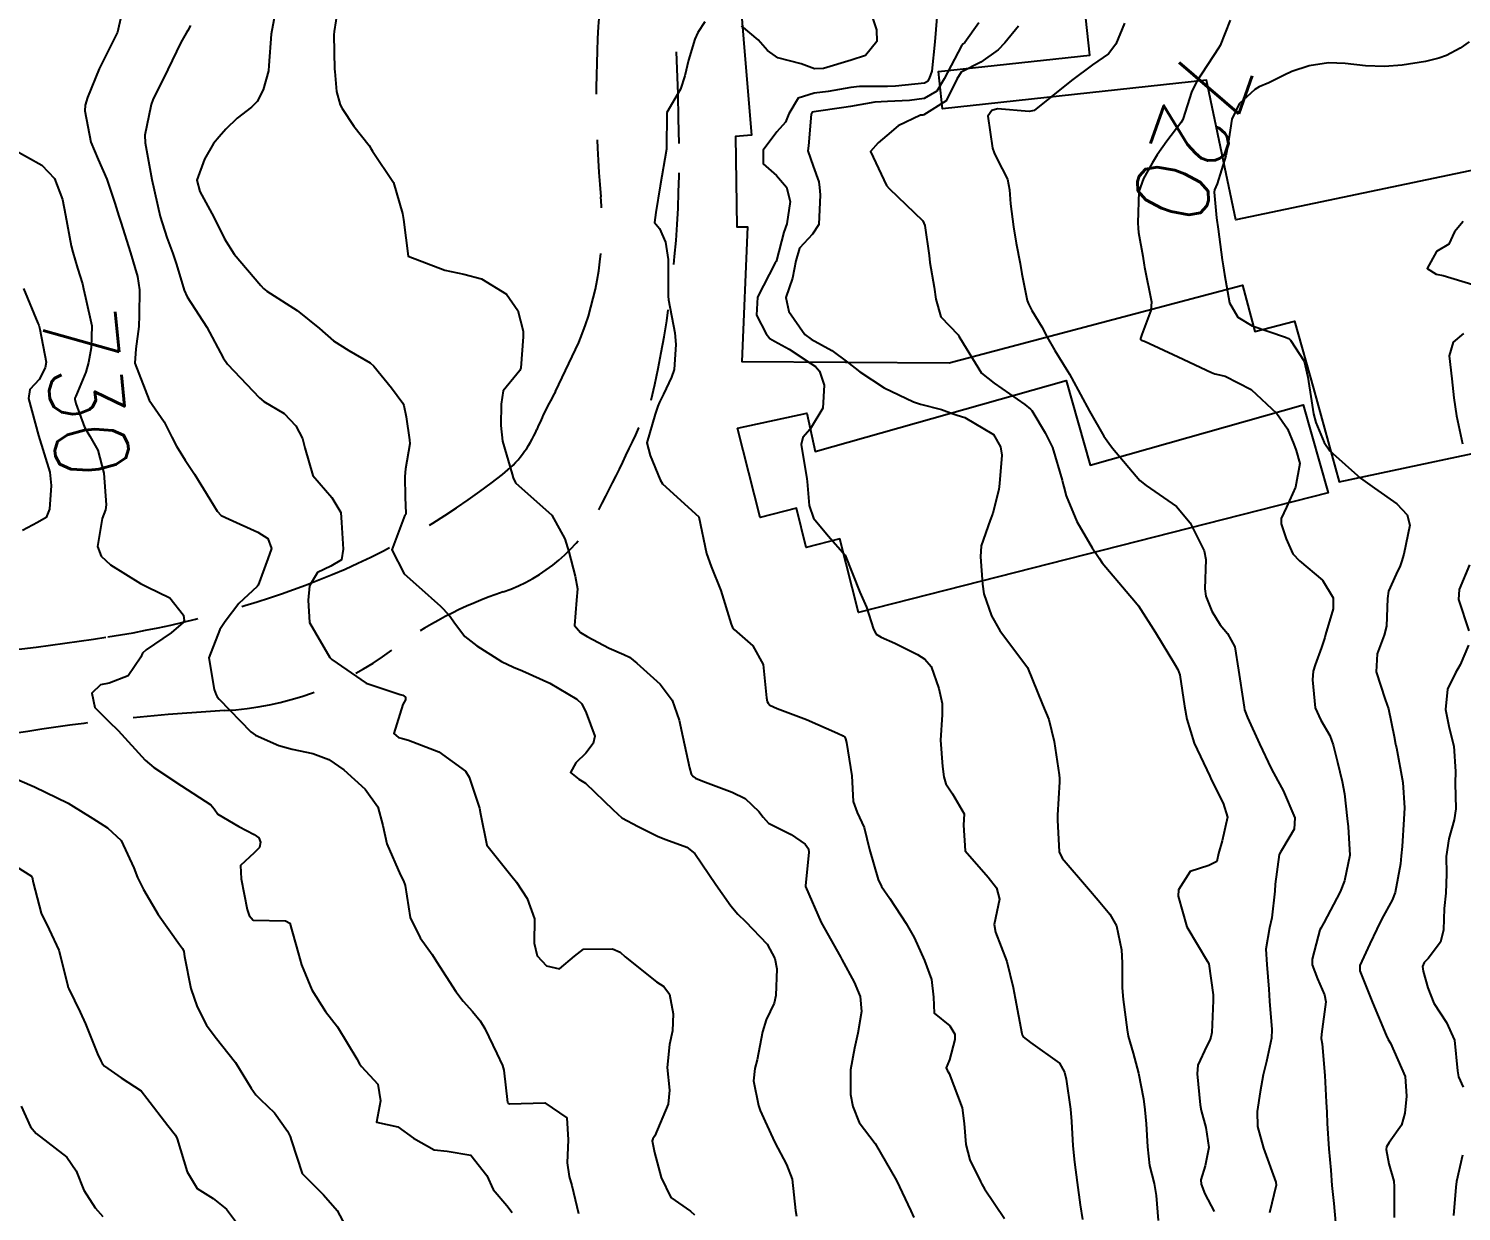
# Model space of a CAD drawing. Header units: metres. Extents: x 298520 to 308411, y 7433745 to 7450750.
# Drawn here: x 301684.1 to 301762.1, y 7442204.7 to 7442269.1 of the extents above; entities that cross this region are included whole.
import ezdxf
from ezdxf.enums import TextEntityAlignment as Align

# ---------------------------------------------------------------- set-up
doc = ezdxf.new("R2010")
doc.units = ezdxf.units.M
doc.header["$LTSCALE"] = 10
doc.linetypes.add('DASHED', pattern=[0.75, 0.5, -0.25])
for name, color, linetype in [('Cotas', 45, 'Continuous'), ('Curvas de Nivel 1m', 11, 'Continuous'), ('Curvas de Nivel 5m', 15, 'Continuous'), ('Edificações', 30, 'Continuous'), ('Vias Secundárias', 230, 'DASHED')]:
    doc.layers.add(name, color=color, linetype=linetype)
doc.styles.add('Style-STANDARD', font='STANDARD.shx')

msp = doc.modelspace()

# ---------------------------------------------------------------- linework, layer by layer
at = {"layer": 'Curvas de Nivel 1m', "flags": 128}
for points, elevation in [([(301689.274, 7442270.539), (301688.912, 7442268.91), (301688.904, 7442268.888), (301688.882, 7442268.844), (301687.918, 7442266.924), (301687.275, 7442265.362), (301687.161, 7442264.935), (301687.138, 7442264.636), (301687.461, 7442262.93), (301687.868, 7442261.989), (301688.332, 7442260.917), (301688.773, 7442259.601), (301688.989, 7442258.908), (301689.091, 7442258.575), (301689.621, 7442256.901), (301690.009, 7442255.618), (301690.11, 7442254.896), (301690.092, 7442253.506), (301690.082, 7442252.896), (301689.909, 7442251.669), (301689.855, 7442250.898), (301690.643, 7442248.89), (301691.456, 7442247.703), (301691.876, 7442246.871), (301692.126, 7442246.375), (301692.61, 7442245.609), (301693.102, 7442244.855), (301693.943, 7442243.486), (301694.341, 7442242.842), (301694.571, 7442242.604), (301695.005, 7442242.399), (301696.562, 7442241.691), (301697.105, 7442241.358), (301697.309, 7442240.809), (301697.112, 7442240.244), (301696.576, 7442238.819), (301696.522, 7442238.732), (301695.533, 7442237.81), (301694.781, 7442236.837), (301694.679, 7442236.66), (301694.498, 7442236.39), (301693.895, 7442234.849), (301694.173, 7442233.128), (301694.284, 7442232.843), (301694.345, 7442232.735), (301694.451, 7442232.612), (301696.18, 7442230.823), (301696.431, 7442230.639), (301697.707, 7442230.082), (301698.424, 7442229.888), (301699.547, 7442229.653), (301700.418, 7442229.314), (301701.238, 7442228.762), (301702.397, 7442227.712), (301703.103, 7442226.739), (301703.368, 7442225.731), (301703.578, 7442224.732), (301704.337, 7442223.025), (301704.496, 7442222.718), (301704.582, 7442222.466), (301704.847, 7442220.715), (301705.406, 7442219.605), (301706.045, 7442218.702), (301706.287, 7442218.329), (301707.347, 7442216.684), (301707.749, 7442216.169), (301708.252, 7442215.602), (301708.663, 7442215.089), (301708.92, 7442214.67), (301709.571, 7442213.311), (301709.888, 7442212.655), (301709.963, 7442212.406), (301710.164, 7442210.65), (301710.171, 7442210.629), (301710.192, 7442210.608), (301710.272, 7442210.569), (301712.193, 7442210.63), (301713.389, 7442209.816), (301713.46, 7442208.611), (301713.403, 7442207.363), (301713.517, 7442206.609), (301713.659, 7442206.128), (301714.027, 7442204.601)], 729), ([(301697.548, 7442270.166), (301697.283, 7442268.814), (301697.151, 7442267.101), (301697.137, 7442266.816), (301696.852, 7442265.775), (301696.526, 7442265.143), (301696.215, 7442264.826), (301695.43, 7442264.238), (301694.825, 7442263.64), (301694.451, 7442263.211), (301694.144, 7442262.847), (301693.647, 7442262.009), (301693.231, 7442260.856), (301693.399, 7442260.238), (301694.169, 7442258.846), (301694.751, 7442257.673), (301695.267, 7442256.835), (301696.726, 7442255.126), (301696.866, 7442254.959), (301697.046, 7442254.815), (301698.707, 7442253.758), (301699.924, 7442252.778), (301700.686, 7442252.115), (301701.512, 7442251.588), (301702.675, 7442250.919), (301702.868, 7442250.738), (301703.839, 7442249.545), (301704.457, 7442248.723), (301704.517, 7442248.598), (301704.635, 7442247.969), (301704.824, 7442246.718), (301704.831, 7442246.508), (301704.607, 7442245.145), (301704.56, 7442244.721), (301704.586, 7442243.605), (301704.62, 7442242.72), (301704.613, 7442242.679), (301704.572, 7442242.62), (301703.854, 7442240.73), (301704.533, 7442239.424), (301705.325, 7442238.712), (301706.513, 7442237.667), (301706.988, 7442237.173), (301707.318, 7442236.688), (301707.84, 7442236.023), (301708.491, 7442235.505), (301709.836, 7442234.656), (301710.478, 7442234.343), (301710.978, 7442234.143), (301712.466, 7442233.471), (301713.938, 7442232.608), (301714.201, 7442232.355), (301714.446, 7442231.866), (301714.906, 7442230.595), (301714.825, 7442230.198), (301714.419, 7442229.671), (301713.88, 7442229.139), (301713.593, 7442228.612), (301714.043, 7442228.249), (301714.397, 7442228.025), (301715.91, 7442226.585), (301716.379, 7442226.145), (301717.275, 7442225.67), (301718.369, 7442225.129), (301718.771, 7442224.958), (301719.917, 7442224.537), (301720.358, 7442224.197), (301721.496, 7442222.518), (301722.321, 7442221.347), (301722.702, 7442220.889), (301723.118, 7442220.498), (301724.295, 7442219.258), (301724.706, 7442218.476), (301724.827, 7442217.925), (301724.765, 7442216.475), (301724.673, 7442216.061), (301724.25, 7442215.149), (301724.047, 7442214.483), (301723.744, 7442212.963), (301723.627, 7442212.489), (301723.547, 7442211.831), (301723.823, 7442210.486), (301723.923, 7442210.217), (301724.184, 7442209.61), (301724.709, 7442208.475), (301725.356, 7442207.267), (301725.654, 7442206.465), (301725.832, 7442204.757), (301725.9, 7442204.462)], 727), ([(301700.903, 7442270.117), (301700.708, 7442268.949), (301700.702, 7442268.772), (301700.741, 7442266.895), (301700.746, 7442266.771), (301700.852, 7442265.69), (301701.04, 7442264.962), (301701.151, 7442264.765), (301701.779, 7442263.805), (301702.616, 7442262.743), (301702.695, 7442262.625), (301702.81, 7442262.433), (301703.951, 7442260.728), (301704.443, 7442259.048), (301704.484, 7442258.723), (301704.743, 7442256.72), (301706.735, 7442255.952), (301707.782, 7442255.733), (301708.731, 7442255.493), (301710.096, 7442254.656), (301710.71, 7442253.77), (301711.002, 7442252.647), (301711.01, 7442252.326), (301710.883, 7442250.648), (301710.83, 7442250.489), (301710.668, 7442250.298), (301709.926, 7442249.385), (301709.814, 7442248.658), (301709.786, 7442247.504), (301709.887, 7442246.657), (301710.406, 7442244.851), (301710.463, 7442244.651), (301710.599, 7442244.39), (301712.573, 7442242.63), (301713.278, 7442241.337), (301713.487, 7442240.616), (301713.838, 7442239.306), (301713.968, 7442238.608), (301713.906, 7442237.999), (301713.806, 7442236.61), (301714.124, 7442236.231), (301714.497, 7442236.022), (301715.69, 7442235.389), (301716.487, 7442235.037), (301716.796, 7442234.885), (301717.198, 7442234.569), (301718.466, 7442233.427), (301719.119, 7442232.543), (301719.513, 7442231.469), (301719.706, 7442230.537), (301720.072, 7442228.869), (301720.159, 7442228.532), (301720.259, 7442228.39), (301720.401, 7442228.305), (301720.787, 7442228.138), (301722.393, 7442227.545), (301723.093, 7442227.202), (301723.846, 7442226.488), (301724.075, 7442226.18), (301724.377, 7442225.855), (301725.61, 7442225.228), (301726.365, 7442224.71), (301726.55, 7442224.458), (301726.571, 7442224.247), (301726.38, 7442222.46), (301726.386, 7442222.406), (301727.232, 7442220.451), (301728.285, 7442218.582), (301728.367, 7442218.439), (301729.039, 7442217.196), (301729.368, 7442216.423), (301729.438, 7442215.606), (301729.243, 7442214.425), (301729.056, 7442213.602), (301728.834, 7442212.431), (301728.841, 7442211.072), (301728.96, 7442210.428), (301729.312, 7442209.551), (301730.173, 7442208.41), (301731.338, 7442206.398), (301732.126, 7442204.739), (301732.284, 7442204.388)], 726), ([(301733.543, 7442269.741), (301733.433, 7442268.382), (301733.268, 7442266.785), (301733.126, 7442266.386), (301733.024, 7442266.224), (301732.859, 7442266.136), (301731.293, 7442265.969), (301730.856, 7442265.954), (301729.327, 7442265.955), (301728.855, 7442265.909), (301727.62, 7442265.68), (301726.85, 7442265.594), (301725.99, 7442265.324), (301725.473, 7442264.474), (301725.293, 7442264.01), (301724.823, 7442263.498), (301724.083, 7442262.491), (301724.071, 7442261.757), (301724.799, 7442261.107), (301725.345, 7442260.474), (301725.552, 7442259.702), (301725.359, 7442258.474), (301725.203, 7442258.031), (301724.797, 7442256.479), (301724.786, 7442256.436), (301724.741, 7442256.36), (301723.774, 7442254.494), (301723.712, 7442253.504), (301724.245, 7442252.487), (301724.451, 7442252.244), (301724.689, 7442252.099), (301725.49, 7442251.667), (301726.677, 7442250.884), (301726.926, 7442250.707), (301727.147, 7442250.453), (301727.405, 7442249.705), (301727.331, 7442248.45), (301726.631, 7442247.304), (301726.238, 7442246.853), (301726.144, 7442246.465), (301726.46, 7442244.606), (301726.483, 7442244.461), (301726.583, 7442243.15), (301726.82, 7442242.456), (301727.62, 7442241.5), (301728.553, 7442240.44), (301729.343, 7442238.428), (301729.713, 7442237.62), (301730.09, 7442236.416), (301730.238, 7442236.151), (301730.499, 7442235.975), (301731.249, 7442235.649), (301732.489, 7442235.038), (301732.889, 7442234.786), (301733.225, 7442234.379), (301733.654, 7442233.183), (301733.826, 7442232.369), (301733.83, 7442231.753), (301733.745, 7442230.37), (301733.846, 7442228.934), (301733.915, 7442228.367), (301734.03, 7442227.997), (301734.394, 7442227.455), (301735.025, 7442226.354), (301734.985, 7442225.746), (301735.075, 7442224.353), (301736.341, 7442222.909), (301736.782, 7442222.336), (301736.946, 7442221.714), (301736.66, 7442220.337), (301736.725, 7442219.918), (301737.348, 7442218.329), (301737.691, 7442216.904), (301737.801, 7442216.325), (301738.167, 7442214.398), (301738.187, 7442214.321), (301738.242, 7442214.228), (301738.634, 7442213.917), (301740.22, 7442212.788), (301740.484, 7442212.287), (301740.579, 7442211.916), (301740.817, 7442210.284), (301740.864, 7442209.602), (301740.951, 7442208.282), (301741.035, 7442207.4), (301741.183, 7442206.28), (301741.336, 7442205.073), (301741.478, 7442204.276)], 724), ([(301692.889, 7442269.284), (301692.741, 7442269.007), (301692.656, 7442268.863), (301692.368, 7442268.358), (301691.652, 7442266.878), (301690.846, 7442265.227), (301690.755, 7442264.98), (301690.728, 7442264.891), (301690.409, 7442263.304), (301690.426, 7442262.894), (301690.793, 7442260.89), (301691.238, 7442258.883), (301691.608, 7442257.734), (301691.938, 7442256.872), (301692.133, 7442256.266), (301692.549, 7442254.863), (301692.718, 7442254.509), (301693.777, 7442252.849), (301694.676, 7442251.188), (301694.904, 7442250.838), (301696.646, 7442249.003), (301696.894, 7442248.816), (301697.998, 7442248.161), (301698.63, 7442247.491), (301698.997, 7442246.786), (301699.12, 7442246.283), (301699.56, 7442244.78), (301700.585, 7442243.584), (301701.074, 7442242.765), (301701.112, 7442242.22), (301701.202, 7442240.764), (301701.123, 7442240.186), (301700.539, 7442239.85), (301699.803, 7442239.508), (301699.374, 7442238.781), (301699.305, 7442237.992), (301699.378, 7442236.781), (301700.484, 7442234.874), (301700.583, 7442234.769), (301702.464, 7442233.482), (301704.311, 7442232.866), (301704.454, 7442232.817), (301704.605, 7442232.718), (301704.6, 7442232.57), (301704.449, 7442232.305), (301703.968, 7442230.727), (301704.228, 7442230.52), (301704.43, 7442230.454), (301704.773, 7442230.371), (301706.418, 7442229.739), (301707.861, 7442228.678), (301708.076, 7442228.351), (301708.39, 7442227.369), (301708.635, 7442226.667), (301708.682, 7442226.365), (301709.033, 7442224.663), (301710.338, 7442223.022), (301710.651, 7442222.647), (301711.219, 7442221.746), (301711.628, 7442220.637), (301711.615, 7442219.321), (301711.765, 7442218.635), (301712.285, 7442218.09), (301712.987, 7442217.914), (301713.813, 7442218.607), (301714.297, 7442218.984), (301715.875, 7442219.006), (301716.295, 7442218.822), (301716.57, 7442218.577), (301718.27, 7442217.223), (301718.666, 7442216.953), (301718.975, 7442216.549), (301719.174, 7442215.468), (301719.139, 7442214.547), (301718.986, 7442213.794), (301718.859, 7442212.55), (301718.969, 7442211.317), (301718.898, 7442210.549), (301718.176, 7442208.826), (301718.07, 7442208.665), (301718.035, 7442208.561), (301718.163, 7442207.924), (301718.526, 7442206.554), (301719.049, 7442205.464), (301720.125, 7442204.723), (301720.348, 7442204.528)], 728), ([(301735.829, 7442269.421), (301735.064, 7442268.358), (301734.968, 7442268.273), (301734.881, 7442268.169), (301733.938, 7442266.374), (301733.529, 7442265.704), (301732.847, 7442265.308), (301732.048, 7442265.195), (301730.844, 7442265.143), (301730.159, 7442265.101), (301728.84, 7442264.876), (301728.465, 7442264.809), (301726.835, 7442264.587), (301726.742, 7442264.553), (301726.696, 7442264.461), (301726.543, 7442262.735), (301726.519, 7442262.463), (301726.805, 7442261.627), (301727.109, 7442260.768), (301727.149, 7442260.455), (301727.177, 7442260.065), (301727.112, 7442258.455), (301726.757, 7442257.918), (301726.061, 7442257.155), (301725.852, 7442256.469), (301725.673, 7442255.527), (301725.317, 7442254.474), (301725.471, 7442253.707), (301726.352, 7442252.463), (301726.69, 7442252.205), (301727.824, 7442251.583), (301728.678, 7442250.948), (301729.342, 7442250.423), (301730.66, 7442249.554), (301732.259, 7442248.784), (301732.647, 7442248.666), (301733.784, 7442248.373), (301734.417, 7442248.14), (301734.64, 7442248.059), (301735.061, 7442247.934), (301736.63, 7442247.019), (301736.996, 7442246.336), (301737.07, 7442245.882), (301736.948, 7442244.337), (301736.915, 7442244.02), (301736.579, 7442242.736), (301736.477, 7442242.438), (301736.439, 7442242.341), (301735.95, 7442240.955), (301735.918, 7442240.346), (301736.018, 7442238.857), (301736.102, 7442238.344), (301736.511, 7442237.147), (301736.966, 7442236.335), (301738.483, 7442234.32), (301739.293, 7442232.307), (301739.631, 7442231.489), (301739.92, 7442230.298), (301740.207, 7442228.492), (301740.225, 7442228.293), (301740.216, 7442228.108), (301740.116, 7442226.294), (301740.104, 7442226.018), (301740.192, 7442224.293), (301740.358, 7442223.949), (301741.799, 7442222.275), (301742.327, 7442221.662), (301742.957, 7442220.898), (301743.325, 7442220.26), (301743.597, 7442218.954), (301743.63, 7442218.257), (301743.636, 7442216.89), (301743.677, 7442216.256), (301743.895, 7442214.605), (301743.964, 7442214.253), (301744.229, 7442213.336), (301744.526, 7442212.245), (301744.8, 7442210.843), (301744.872, 7442210.24), (301744.94, 7442209.48), (301745.002, 7442208.237), (301745.124, 7442207.206), (301745.375, 7442206.232), (301745.481, 7442205.575), (301745.583, 7442204.228)], 723), ([(301737.984, 7442269.237), (301737.237, 7442268.335), (301736.879, 7442267.961), (301735.939, 7442267.282), (301734.867, 7442266.734), (301734.627, 7442266.364), (301734.037, 7442265.181), (301732.833, 7442264.412), (301732.816, 7442264.407), (301732.655, 7442264.392), (301731.422, 7442263.809), (301730.822, 7442263.293), (301730.343, 7442262.889), (301729.918, 7442262.419), (301730.794, 7442260.567), (301730.942, 7442260.409), (301732.767, 7442258.651), (301732.883, 7442258.388), (301733.113, 7442256.751), (301733.161, 7442256.384), (301733.383, 7442255.04), (301733.478, 7442254.379), (301733.756, 7442253.427), (301734.694, 7442252.433), (301734.741, 7442252.36), (301734.78, 7442252.271), (301735.969, 7442250.347), (301736.665, 7442249.806), (301738.331, 7442248.64), (301738.644, 7442248.398), (301738.713, 7442248.319), (301739.433, 7442247.11), (301739.832, 7442246.302), (301740.369, 7442244.521), (301740.423, 7442244.293), (301740.454, 7442244.155), (301740.587, 7442243.675), (301741.162, 7442242.284), (301742, 7442240.834), (301742.369, 7442240.272), (301742.549, 7442240.031), (301744.038, 7442238.247), (301744.272, 7442237.995), (301744.517, 7442237.691), (301745.438, 7442236.231), (301746.486, 7442234.52), (301746.663, 7442234.218), (301746.761, 7442233.935), (301747.018, 7442232.214), (301747.147, 7442231.512), (301747.554, 7442230.209), (301748.406, 7442228.407), (301748.502, 7442228.199), (301749.135, 7442226.933), (301749.371, 7442226.185), (301749.071, 7442224.89), (301748.877, 7442224.192), (301748.779, 7442223.771), (301748.353, 7442223.539), (301747.331, 7442223.227), (301746.696, 7442222.216), (301746.676, 7442221.87), (301747.155, 7442220.212), (301748.285, 7442218.317), (301748.349, 7442218.199), (301748.586, 7442216.515), (301748.59, 7442216.195), (301748.51, 7442214.46), (301748.467, 7442214.197), (301748.4, 7442214.038), (301748.236, 7442213.73), (301747.75, 7442212.675), (301747.717, 7442212.205), (301747.876, 7442210.523), (301747.93, 7442210.203), (301748.179, 7442209.289), (301748.344, 7442208.197), (301748.153, 7442207.194), (301747.917, 7442206.431), (301747.929, 7442206.202), (301748.138, 7442205.676), (301748.647, 7442204.711)], 722), ([(301743.75, 7442269.407), (301743.278, 7442268.264), (301742.878, 7442267.744), (301742.02, 7442267.13), (301740.863, 7442266.29), (301739.762, 7442265.388), (301738.838, 7442264.645), (301738.562, 7442264.589), (301736.839, 7442264.748), (301736.529, 7442264.651), (301736.311, 7442264.345), (301736.559, 7442262.599), (301736.655, 7442262.342), (301736.81, 7442262.044), (301737.386, 7442260.919), (301737.498, 7442260.329), (301737.545, 7442259.565), (301737.709, 7442258.326), (301737.864, 7442257.433), (301738.072, 7442256.32), (301738.172, 7442255.756), (301738.461, 7442254.314), (301738.52, 7442254.122), (301738.708, 7442253.771), (301739.263, 7442252.876), (301739.546, 7442252.307), (301739.963, 7442251.578), (301740.674, 7442250.44), (301740.759, 7442250.289), (301740.864, 7442250.094), (301741.847, 7442248.278), (301742.629, 7442246.921), (301742.895, 7442246.535), (301743.107, 7442246.263), (301744.597, 7442244.511), (301744.935, 7442244.237), (301746.582, 7442243.099), (301747.325, 7442242.212), (301748.089, 7442240.673), (301748.185, 7442240.204), (301748.128, 7442238.605), (301748.187, 7442238.203), (301748.515, 7442237.394), (301748.959, 7442236.644), (301749.364, 7442236.187), (301749.759, 7442235.445), (301749.956, 7442234.178), (301750.235, 7442232.395), (301750.269, 7442232.173), (301750.298, 7442232.019), (301750.447, 7442231.6), (301751.103, 7442230.163), (301751.748, 7442228.822), (301752.105, 7442228.153), (301752.398, 7442227.634), (301753.026, 7442226.144), (301753.003, 7442225.517), (301752.366, 7442224.446), (301752.244, 7442224.271), (301752.183, 7442224.152), (301751.959, 7442222.534), (301751.942, 7442222.154), (301751.779, 7442220.695), (301751.645, 7442220.157), (301751.459, 7442218.995), (301751.505, 7442218.158), (301751.618, 7442216.808), (301751.659, 7442216.156), (301751.781, 7442214.621), (301751.77, 7442214.155), (301751.498, 7442212.883), (301751.316, 7442212.159), (301751.147, 7442211.217), (301750.986, 7442210.162), (301751.008, 7442209.334), (301751.331, 7442208.158), (301751.994, 7442206.302), (301752.013, 7442206.151), (301751.645, 7442204.638)], 721), ([(301762.522, 7442268.398), (301762.035, 7442268.038), (301761.285, 7442267.64), (301760.877, 7442267.501), (301760.142, 7442267.327), (301758.873, 7442267.115), (301757.92, 7442267.042), (301756.873, 7442267.08), (301755.768, 7442267.217), (301754.874, 7442267.253), (301753.821, 7442267.084), (301752.869, 7442266.773), (301752.452, 7442266.57), (301751.616, 7442266.162), (301751.095, 7442265.932), (301750.857, 7442265.802), (301750.007, 7442265.022), (301749.604, 7442264.188), (301749.38, 7442262.753), (301749.267, 7442262.193), (301748.797, 7442260.657), (301748.664, 7442260.332), (301748.638, 7442260.202), (301748.772, 7442258.807), (301748.851, 7442258.199), (301749.082, 7442256.531), (301749.133, 7442256.194), (301749.201, 7442255.728), (301749.476, 7442254.189), (301749.922, 7442253.398), (301750.701, 7442252.928), (301752.532, 7442252.314), (301752.694, 7442252.247), (301752.748, 7442252.204), (301752.8, 7442252.148), (301753.543, 7442250.998), (301753.748, 7442250.134), (301753.936, 7442248.849), (301754.057, 7442248.129), (301754.176, 7442247.665), (301754.628, 7442246.584), (301754.946, 7442246.117), (301756.601, 7442244.63), (301757.363, 7442244.092), (301758.584, 7442243.229), (301759.145, 7442242.638), (301759.292, 7442242.069), (301758.974, 7442240.491), (301758.847, 7442240.076), (301758.768, 7442239.859), (301758.543, 7442239.407), (301758.127, 7442238.486), (301758.074, 7442238.084), (301758.022, 7442236.571), (301757.906, 7442236.086), (301757.511, 7442235.066), (301757.467, 7442234.09), (301757.958, 7442232.585), (301758.135, 7442232.083), (301758.438, 7442230.578), (301758.514, 7442230.159), (301758.532, 7442230.079), (301758.562, 7442229.947), (301758.912, 7442228.072), (301759.004, 7442226.686), (301758.975, 7442226.071), (301758.878, 7442224.582), (301758.832, 7442224.073), (301758.784, 7442223.646), (301758.497, 7442222.078), (301758.329, 7442221.655), (301757.765, 7442220.639), (301757.492, 7442220.088), (301757.111, 7442219.281), (301756.571, 7442218.097), (301756.568, 7442217.81), (301757.259, 7442216.09), (301758.013, 7442214.314), (301758.118, 7442214.081), (301758.24, 7442213.871), (301759.04, 7442212.068), (301759.121, 7442210.985), (301759.014, 7442210.068), (301758.839, 7442209.414), (301758.169, 7442208.468), (301758.018, 7442208.229), (301757.999, 7442208.082), (301758.155, 7442207.305), (301758.423, 7442206.353), (301758.451, 7442206.075), (301758.439, 7442204.388)], 719), ([(301762.201, 7442258.606), (301761.734, 7442258.04), (301761.424, 7442257.376), (301760.752, 7442256.969), (301760.243, 7442256.058), (301760.738, 7442255.744), (301761.11, 7442255.674), (301762.73, 7442255.173)], 718), ([(301683.804, 7442254.969), (301684.585, 7442253.071), (301684.629, 7442252.961), (301684.691, 7442252.74), (301685.026, 7442250.956), (301684.987, 7442250.638), (301684.659, 7442250.009), (301684.145, 7442249.471), (301684.069, 7442248.966), (301684.623, 7442246.96), (301685.237, 7442244.954), (301685.305, 7442244.24), (301685.223, 7442242.953), (301685.024, 7442242.5), (301684.565, 7442242.218), (301683.743, 7442241.786)], 731), ([(301762.22, 7442252.512), (301761.663, 7442252.04), (301761.431, 7442251.297), (301761.577, 7442250.041), (301761.696, 7442249.001), (301761.828, 7442248.038), (301762.165, 7442246.497)], 718), ([(301762.551, 7442239.916), (301761.99, 7442238.576), (301761.948, 7442238.036), (301762.506, 7442236.318)], 718), ([(301762.496, 7442235.538), (301762.036, 7442234.478), (301761.773, 7442234.037), (301761.355, 7442233.15), (301761.231, 7442232.042), (301761.436, 7442231.047), (301761.692, 7442230.037), (301761.776, 7442228.673), (301761.771, 7442228.036), (301761.796, 7442226.629), (301761.713, 7442226.037), (301761.419, 7442224.993), (301761.274, 7442224.041), (301761.296, 7442223.093), (301761.263, 7442222.041), (301761.163, 7442221.203), (301761.123, 7442220.042), (301760.969, 7442219.377), (301760.289, 7442218.482), (301760.075, 7442218.265), (301759.983, 7442218.054), (301760.015, 7442217.789), (301760.271, 7442216.879), (301760.61, 7442216.047), (301761.287, 7442215.005), (301761.736, 7442214.035), (301761.887, 7442212.364), (301761.938, 7442212.033), (301762.207, 7442211.476)], 718), ([(301682.922, 7442228.458), (301684.396, 7442227.823), (301686.228, 7442226.942), (301686.382, 7442226.852), (301687.567, 7442226.114), (301688.37, 7442225.592), (301689.124, 7442224.902), (301689.812, 7442223.424), (301690.006, 7442222.893), (301690.326, 7442222.24), (301691.137, 7442220.882), (301692.297, 7442219.244), (301692.46, 7442219.033), (301692.528, 7442218.866), (301692.569, 7442218.586), (301692.919, 7442216.86), (301693.251, 7442215.853), (301693.767, 7442214.847), (301694.233, 7442214.211), (301695.342, 7442212.829), (301696.199, 7442211.427), (301696.444, 7442211.065), (301696.713, 7442210.812), (301697.476, 7442210.091), (301698.176, 7442209.077), (301698.328, 7442208.788), (301698.401, 7442208.557), (301698.981, 7442206.782), (301700.131, 7442205.614), (301700.882, 7442204.762), (301701.764, 7442203.088)], 731), ([(301682.35, 7442224.138), (301684.238, 7442222.961), (301684.279, 7442222.908), (301684.33, 7442222.63), (301684.754, 7442220.956), (301685.189, 7442220.067), (301685.721, 7442218.946), (301686.207, 7442216.997), (301686.221, 7442216.94), (301686.262, 7442216.836), (301686.886, 7442215.567), (301687.166, 7442214.926), (301687.835, 7442213.3), (301688.002, 7442212.913), (301688.075, 7442212.775), (301688.21, 7442212.625), (301689.121, 7442211.984), (301690.197, 7442211.279), (301690.521, 7442210.887), (301691.661, 7442209.392), (301692.067, 7442208.871), (301692.17, 7442208.659), (301692.712, 7442206.861), (301693.252, 7442205.971), (301694.129, 7442205.425), (301694.856, 7442204.833), (301696.098, 7442203.176)], 732), ([(301683.667, 7442210.447), (301684.177, 7442209.32), (301684.487, 7442208.957), (301686.154, 7442207.666), (301686.671, 7442206.932), (301687.084, 7442205.877), (301687.703, 7442204.916), (301688.116, 7442204.444)], 733), ([(301762.16, 7442207.785), (301761.842, 7442206.337), (301761.802, 7442206.033), (301761.669, 7442204.493)], 718)]:
    msp.add_lwpolyline(points, dxfattribs=dict(at, elevation=elevation))
at = {"layer": 'Curvas de Nivel 5m', "flags": 128}
for points, elevation in [([(301729.8, 7442270.421), (301730.256, 7442269.053), (301730.267, 7442268.416), (301729.645, 7442267.653), (301728.872, 7442267.385), (301727.361, 7442266.946), (301726.868, 7442266.924), (301726.148, 7442267.189), (301724.873, 7442267.516), (301724.313, 7442267.925), (301723.813, 7442268.496), (301722.894, 7442269.266)], 725), ([(301720.897, 7442269.479), (301720.524, 7442268.899), (301720.363, 7442268.535), (301720.014, 7442267.396), (301719.809, 7442266.541), (301719.581, 7442265.813), (301718.833, 7442264.55), (301718.813, 7442262.55), (301718.464, 7442260.555), (301718.228, 7442259.101), (301718.158, 7442258.559), (301718.427, 7442258.222), (301718.752, 7442257.483), (301718.897, 7442256.548), (301718.908, 7442256.381), (301718.905, 7442254.548), (301718.93, 7442254.338), (301719.262, 7442252.544), (301719.315, 7442251.915), (301719.236, 7442250.544), (301719.085, 7442250.127), (301718.653, 7442249.201), (301718.427, 7442248.773), (301718.347, 7442248.554), (301718.196, 7442248.114), (301717.752, 7442246.563), (301717.932, 7442245.876), (301718.476, 7442244.552), (301718.6, 7442244.327), (301720.573, 7442242.53), (301720.988, 7442240.526), (301721.243, 7442239.823), (301721.782, 7442238.517), (301722.334, 7442236.683), (301722.41, 7442236.511), (301722.502, 7442236.405), (301723.509, 7442235.511), (301724.074, 7442234.486), (301724.265, 7442232.673), (301724.303, 7442232.482), (301724.349, 7442232.378), (301724.451, 7442232.269), (301724.838, 7442232.087), (301726.443, 7442231.488), (301728.121, 7442230.758), (301728.435, 7442230.599), (301728.526, 7442230.53), (301728.571, 7442230.438), (301728.618, 7442230.249), (301728.905, 7442228.432), (301728.988, 7442227.03), (301729.189, 7442226.428), (301729.574, 7442225.621), (301729.873, 7442224.417), (301730.339, 7442222.787), (301730.528, 7442222.408), (301730.979, 7442221.751), (301731.872, 7442220.394), (301732.301, 7442219.624), (301732.858, 7442218.381), (301733.244, 7442217.347), (301733.361, 7442216.374), (301733.391, 7442215.51), (301734.247, 7442214.817), (301734.515, 7442214.357), (301734.516, 7442214.08), (301734.222, 7442212.961), (301734.053, 7442212.524), (301734.118, 7442212.361), (301734.162, 7442212.311), (301734.212, 7442212.232), (301734.91, 7442210.353), (301735.032, 7442209.5), (301735.112, 7442208.351), (301735.332, 7442207.53), (301735.91, 7442206.343), (301735.995, 7442206.195), (301736.139, 7442205.936), (301737.224, 7442204.329)], 725), ([(301749.509, 7442269.579), (301748.964, 7442268.189), (301748.882, 7442268.049), (301747.677, 7442266.212), (301747.41, 7442265.659), (301746.948, 7442264.219), (301746.916, 7442264.135), (301746.831, 7442263.989), (301746.065, 7442262.983), (301745.539, 7442262.233), (301745.266, 7442261.777), (301744.8, 7442260.959), (301744.538, 7442260.244), (301744.476, 7442258.536), (301744.496, 7442258.244), (301744.525, 7442258.008), (301744.748, 7442256.723), (301744.828, 7442256.239), (301744.851, 7442256.129), (301745.22, 7442254.235), (301745.184, 7442253.76), (301744.695, 7442252.453), (301744.626, 7442252.241), (301744.631, 7442252.179), (301744.692, 7442252.138), (301744.84, 7442252.09), (301746.683, 7442251.25), (301748.494, 7442250.383), (301748.674, 7442250.314), (301748.767, 7442250.292), (301749.236, 7442250.192), (301750.662, 7442249.455), (301752.05, 7442248.156), (301752.635, 7442247.32), (301752.97, 7442246.488), (301753.107, 7442246.143), (301753.311, 7442245.441), (301753.07, 7442244.143), (301752.582, 7442243.05), (301752.288, 7442242.441), (301752.288, 7442242.153), (301752.565, 7442241.326), (301752.93, 7442240.518), (301753.278, 7442240.139), (301754.537, 7442239.077), (301755.119, 7442238.114), (301755.111, 7442237.52), (301754.705, 7442236.118), (301754.658, 7442235.961), (301754.492, 7442235.413), (301754.131, 7442234.473), (301754.026, 7442234.127), (301753.996, 7442233.655), (301754.144, 7442232.133), (301754.446, 7442231.46), (301754.943, 7442230.627), (301755.127, 7442230.12), (301755.361, 7442229.174), (301755.611, 7442228.112), (301755.734, 7442227.448), (301755.878, 7442226.108), (301755.928, 7442225.656), (301756.024, 7442224.105), (301755.746, 7442222.705), (301755.495, 7442222.113), (301754.616, 7442220.426), (301754.442, 7442220.128), (301754.402, 7442220.038), (301754.307, 7442219.703), (301753.979, 7442218.441), (301753.983, 7442218.133), (301754.275, 7442217.375), (301754.656, 7442216.514), (301754.715, 7442216.123), (301754.478, 7442214.359), (301754.475, 7442214.127), (301754.518, 7442213.847), (301754.665, 7442212.123), (301754.738, 7442210.662), (301754.779, 7442210.121), (301754.801, 7442209.503), (301754.892, 7442208.119), (301755.002, 7442206.968), (301755.041, 7442206.117), (301755.162, 7442205.143), (301755.254, 7442204.113)], 720), ([(301683.231, 7442262.554), (301684.8, 7442261.67), (301685.483, 7442260.953), (301685.916, 7442259.808), (301686.08, 7442258.947), (301686.401, 7442257.289), (301686.477, 7442256.943), (301686.734, 7442256.06), (301687.004, 7442255.214), (301687.066, 7442254.935), (301687.172, 7442254.477), (301687.511, 7442252.928), (301687.481, 7442251.728), (301687.33, 7442250.93), (301687.196, 7442250.401), (301686.645, 7442249.101), (301686.594, 7442248.99), (301686.589, 7442248.941), (301686.641, 7442248.701), (301687.115, 7442247.42), (301687.409, 7442246.928), (301687.854, 7442246.16), (301688.179, 7442244.916), (301688.299, 7442243.192), (301688.255, 7442242.915), (301688.091, 7442242.44), (301687.828, 7442240.921), (301688.022, 7442240.392), (301688.543, 7442239.923), (301690.174, 7442238.894), (301690.53, 7442238.728), (301691.765, 7442238.121), (301692.506, 7442237.17), (301692.544, 7442236.86), (301692.502, 7442236.775), (301691.84, 7442236.213), (301690.487, 7442235.292), (301690.271, 7442235.106), (301690.194, 7442234.893), (301689.501, 7442233.866), (301688.462, 7442233.482), (301687.986, 7442233.391), (301687.518, 7442232.924), (301687.682, 7442232.158), (301688.438, 7442231.386), (301688.953, 7442230.905), (301690.417, 7442229.289), (301690.89, 7442228.885), (301692.398, 7442227.894), (301693.995, 7442226.846), (301694.179, 7442226.641), (301694.378, 7442226.347), (301695.53, 7442225.67), (301696.367, 7442225.241), (301696.611, 7442225.062), (301696.697, 7442224.815), (301696.646, 7442224.528), (301696.354, 7442224.244), (301695.62, 7442223.551), (301695.658, 7442222.827), (301695.982, 7442221.158), (301696.08, 7442220.822), (301696.31, 7442220.571), (301698.059, 7442220.542), (301698.309, 7442220.415), (301698.758, 7442218.785), (301698.931, 7442218.136), (301699.497, 7442216.778), (301700.251, 7442215.601), (301700.902, 7442214.763), (301701.942, 7442213.028), (301702.092, 7442212.751), (301702.211, 7442212.601), (301703.103, 7442211.637), (301703.24, 7442210.734), (301703.015, 7442209.571), (301704.179, 7442209.323), (301705.037, 7442208.711), (301706.164, 7442208.073), (301706.863, 7442207.992), (301708.159, 7442207.777), (301709.028, 7442206.667), (301709.383, 7442205.909), (301710.127, 7442205.041), (301710.403, 7442204.647)], 730)]:
    msp.add_lwpolyline(points, dxfattribs=dict(at, elevation=elevation))
at = {"layer": 'Edificações'}
for points in [[(301722.242, 7442277.922), (301723.06, 7442267.861), (301723.442, 7442263.301), (301722.576, 7442263.229), (301722.644, 7442258.31), (301723.231, 7442258.319), (301722.915, 7442250.989), (301734.216, 7442250.914), (301750.191, 7442255.14), (301750.858, 7442252.618), (301753.014, 7442253.188), (301754.04, 7442249.511), (301755.454, 7442244.443), (301766.22, 7442246.722)], [(301766.023, 7442262.089), (301749.825, 7442258.693), (301748.231, 7442266.296), (301733.848, 7442264.745), (301733.63, 7442266.767), (301741.872, 7442267.656), (301740.89, 7442276.762)]]:
    msp.add_lwpolyline(points, dxfattribs=at)
msp.add_lwpolyline([(301722.675, 7442247.355), (301726.453, 7442248.183), (301726.912, 7442246.09), (301740.577, 7442249.95), (301741.879, 7442245.343), (301753.495, 7442248.624), (301754.845, 7442243.844), (301729.277, 7442237.325), (301728.255, 7442241.334), (301726.428, 7442240.868), (301725.886, 7442242.996), (301723.912, 7442242.493)], close=True, dxfattribs=at)
at = {"layer": 'Vias Secundárias'}
for points in [[(301465.55, 7442973.319, 0), (301478.59, 7442967.28, -0.011668)], [(301675.848, 7442234.723, 0.028034), (301688.387, 7442235.988, 0.050156), (301699.163, 7442238.818, 0.077267), (301709.881, 7442244.831, 0.127622), (301711.755, 7442247.289, -0.030463), (301712.771, 7442249.347), (301714.044, 7442252.027, 0.120911), (301715.24, 7442259.96, -0.043585), (301715.198, 7442270.544, 0.057878), (301714.67, 7442286.826, -0.006515), (301712.804, 7442300.559, 0.046555), (301709.178, 7442317.158, -0.075767), (301706.763, 7442332.425, 0.045522), (301704.459, 7442356.207, -0.057742)], [(301710.155, 7442345.171, 0.016177), (301712.973, 7442332.445, -0.069689), (301714.882, 7442315.329, 0.048107), (301716.013, 7442298.744, -0.011094), (301718.049, 7442284.502, -0.026459), (301719.5, 7442262.854, -0.060989), (301717.988, 7442248.882, -0.016547), (301715.129, 7442242.911, -0.193598), (301709.922, 7442238.448, 0.07843), (301703.852, 7442235.266, -0.147431), (301694.747, 7442231.978, 0.029343), (301682.518, 7442230.597, -0.093887)]]:
    msp.add_lwpolyline(points, format="xyb", dxfattribs=at)

# ---------------------------------------------------------------- texts
at = {"layer": 'Cotas', "style": 'Style-STANDARD'}
for s, rotation, p in [('720', 250.70907, (301747.43, 7442263.22, 720)), ('730', 275.50318, (301687.212, 7442249.294, 730))]:
    msp.add_text(s, height=4, rotation=rotation, dxfattribs=at).set_placement(p, align=Align.MIDDLE_CENTER)

doc.saveas('drawing.dxf')
